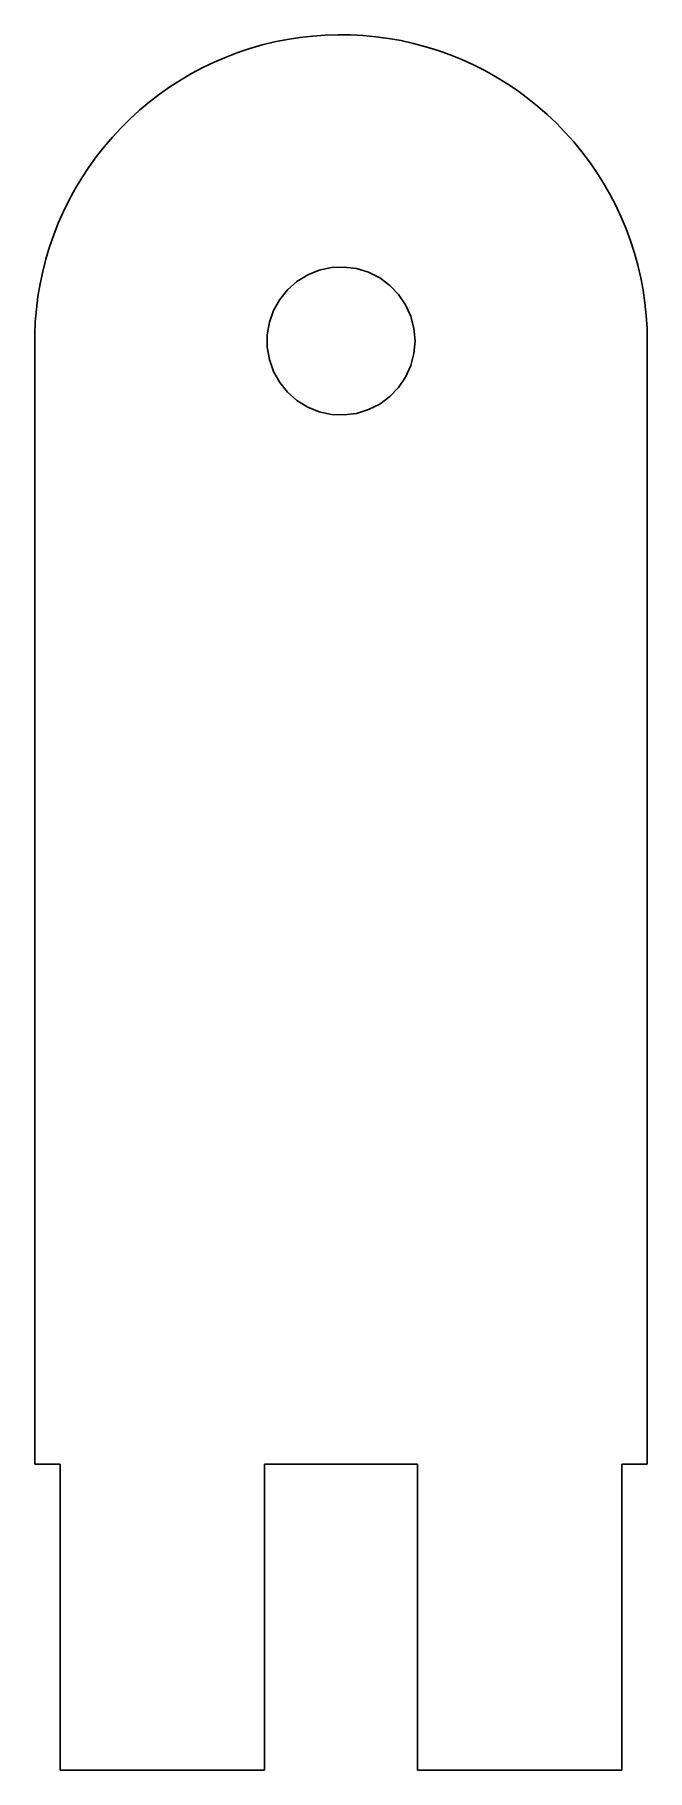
# Model space of a CAD drawing. Header units: metres. Extents: x -6 to 6, y 20 to 54.
import ezdxf

# ---------------------------------------------------------------- set-up
doc = ezdxf.new("R2010")
doc.units = ezdxf.units.M

msp = doc.modelspace()

# ---------------------------------------------------------------- linework, layer by layer
for p, q in [((-1.78271, 53.729), (-2.0195, 53.6499)), ((-1.54286, 53.7982), (-1.78271, 53.729)), ((-1.30032, 53.8574), (-1.54286, 53.7982)), ((-1.05554, 53.9064), (-1.30032, 53.8574)), ((-0.808929, 53.9452), (-1.05554, 53.9064)), ((-0.560913, 53.9737), (-0.808929, 53.9452)), ((-0.311935, 53.9919), (-0.560913, 53.9737)), ((-0.062408, 53.9997), (-0.311935, 53.9919)), ((0.18721, 53.9971), (-0.062408, 53.9997)), ((0.436523, 53.9841), (0.18721, 53.9971)), ((0.685074, 53.9608), (0.436523, 53.9841)), ((0.932434, 53.9271), (0.685074, 53.9608)), ((1.17819, 53.8832), (0.932434, 53.9271)), ((1.42189, 53.8291), (1.17819, 53.8832)), ((1.66315, 53.7649), (1.42189, 53.8291)), ((1.90152, 53.6907), (1.66315, 53.7649)), ((-2.48216, 53.4625), (-2.70724, 53.3545)), ((-2.25278, 53.561), (-2.48216, 53.4625)), ((-2.0195, 53.6499), (-2.25278, 53.561)), ((2.1366, 53.6067), (1.90152, 53.6907)), ((2.36798, 53.5129), (2.1366, 53.6067)), ((2.59526, 53.4097), (2.36798, 53.5129)), ((2.81804, 53.297), (2.59526, 53.4097)), ((-3.14296, 53.1109), (-3.35284, 52.9758)), ((-2.92763, 53.2373), (-3.14296, 53.1109)), ((-2.70724, 53.3545), (-2.92763, 53.2373)), ((3.03595, 53.1752), (2.81804, 53.297)), ((3.24861, 53.0444), (3.03595, 53.1752)), ((3.45564, 52.9049), (3.24861, 53.0444)), ((-3.55693, 52.832), (-3.75485, 52.6798)), ((-3.35284, 52.9758), (-3.55693, 52.832)), ((3.65669, 52.7569), (3.45564, 52.9049)), ((3.85141, 52.6007), (3.65669, 52.7569)), ((-3.94629, 52.5196), (-4.13087, 52.3515)), ((-3.75485, 52.6798), (-3.94629, 52.5196)), ((4.03946, 52.4365), (3.85141, 52.6007)), ((4.2205, 52.2646), (4.03946, 52.4365)), ((-4.30832, 52.1759), (-4.4783, 51.9931)), ((-4.13087, 52.3515), (-4.30832, 52.1759)), ((4.39426, 52.0854), (4.2205, 52.2646)), ((4.56039, 51.899), (4.39426, 52.0854)), ((-4.64053, 51.8033), (-4.79472, 51.607)), ((-4.4783, 51.9931), (-4.64053, 51.8033)), ((4.71864, 51.706), (4.56039, 51.899)), ((4.86873, 51.5065), (4.71864, 51.706)), ((-4.94063, 51.4044), (-5.07796, 51.196)), ((-4.79472, 51.607), (-4.94063, 51.4044)), ((5.01038, 51.3009), (4.86873, 51.5065)), ((-5.07796, 51.196), (-5.20651, 50.982)), ((5.14336, 51.0896), (5.01038, 51.3009)), ((5.26743, 50.873), (5.14336, 51.0896)), ((-5.32605, 50.7628), (-5.43637, 50.5388)), ((-5.20651, 50.982), (-5.32605, 50.7628)), ((5.38239, 50.6514), (5.26743, 50.873)), ((-5.43637, 50.5388), (-5.53728, 50.3105)), ((5.48801, 50.4252), (5.38239, 50.6514)), ((5.58415, 50.1948), (5.48801, 50.4252)), ((-5.6286, 50.0782), (-5.71017, 49.8422)), ((-5.53728, 50.3105), (-5.6286, 50.0782)), ((5.67061, 49.9606), (5.58415, 50.1948)), ((-5.71017, 49.8422), (-5.78186, 49.6031)), ((5.74727, 49.723), (5.67061, 49.9606)), ((5.81396, 49.4825), (5.74727, 49.723)), ((-5.84355, 49.3612), (-5.89511, 49.1169)), ((-5.78186, 49.6031), (-5.84355, 49.3612)), ((-0.652786, 49.2947), (-0.424591, 49.3864)), ((-0.424591, 49.3864), (-0.184174, 49.4382)), ((-0.184174, 49.4382), (0.061539, 49.4487)), ((0.061539, 49.4487), (0.305481, 49.4174)), ((0.305481, 49.4174), (0.540634, 49.3454)), ((0.540634, 49.3454), (0.760239, 49.2347)), ((5.87061, 49.2393), (5.81396, 49.4825)), ((-5.89511, 49.1169), (-5.93648, 48.8707)), ((-1.20132, 48.812), (-1.04683, 49.0033)), ((-1.04683, 49.0033), (-0.862213, 49.1658)), ((-0.862213, 49.1658), (-0.652786, 49.2947)), ((0.760239, 49.2347), (0.957977, 49.0885)), ((0.957977, 49.0885), (1.12814, 48.9109)), ((5.91707, 48.994), (5.87061, 49.2393)), ((5.95331, 48.747), (5.91707, 48.994)), ((-5.96756, 48.623), (-5.98831, 48.3742)), ((-5.93648, 48.8707), (-5.96756, 48.623)), ((-1.32127, 48.5972), (-1.20132, 48.812)), ((1.12814, 48.9109), (1.26587, 48.7072)), ((1.26587, 48.7072), (1.36717, 48.483)), ((5.97923, 48.4987), (5.95331, 48.747)), ((-5.98831, 48.3742), (-5.99869, 48.1248)), ((-1.44476, 48.123), (-1.4032, 48.3654)), ((-1.4032, 48.3654), (-1.32127, 48.5972)), ((1.36717, 48.483), (1.42914, 48.245)), ((5.9948, 48.2496), (5.97923, 48.4987)), ((-5.99869, 48), (-6, 48)), ((-6, 48), (-6, 26)), ((-5.99869, 48.1248), (-5.99869, 48)), ((-1.44476, 47.877), (-1.44476, 48.123)), ((1.42914, 48.245), (1.45, 48)), ((1.45, 48), (1.42914, 47.7549)), ((6, 48), (5.9948, 48.2496)), ((6, 26), (6, 48)), ((-1.4032, 47.6346), (-1.44476, 47.877)), ((-1.32127, 47.4027), (-1.4032, 47.6346)), ((1.42914, 47.7549), (1.36717, 47.5169)), ((-1.20132, 47.188), (-1.32127, 47.4027)), ((1.26587, 47.2928), (1.12814, 47.0891)), ((1.36717, 47.5169), (1.26587, 47.2928)), ((-1.04683, 46.9967), (-1.20132, 47.188)), ((-0.862213, 46.8342), (-1.04683, 46.9967)), ((1.12814, 47.0891), (0.957977, 46.9115)), ((-0.652786, 46.7052), (-0.862213, 46.8342)), ((-0.424591, 46.6136), (-0.652786, 46.7052)), ((-0.184174, 46.5617), (-0.424591, 46.6136)), ((0.305481, 46.5825), (0.061539, 46.5513)), ((0.540634, 46.6546), (0.305481, 46.5825)), ((0.760239, 46.7653), (0.540634, 46.6546)), ((0.957977, 46.9115), (0.760239, 46.7653)), ((0.061539, 46.5513), (-0.184174, 46.5617)), ((-6, 26), (-5.5, 26)), ((-5.5, 26), (-5.5, 20)), ((-1.5, 26), (1.5, 26)), ((-1.5, 20), (-1.5, 26)), ((1.5, 26), (1.5, 20)), ((5.5, 20), (5.5, 26)), ((5.5, 26), (6, 26)), ((-5.5, 20), (-1.5, 20)), ((1.5, 20), (5.5, 20))]:
    msp.add_line(p, q)

doc.saveas('drawing.dxf')
